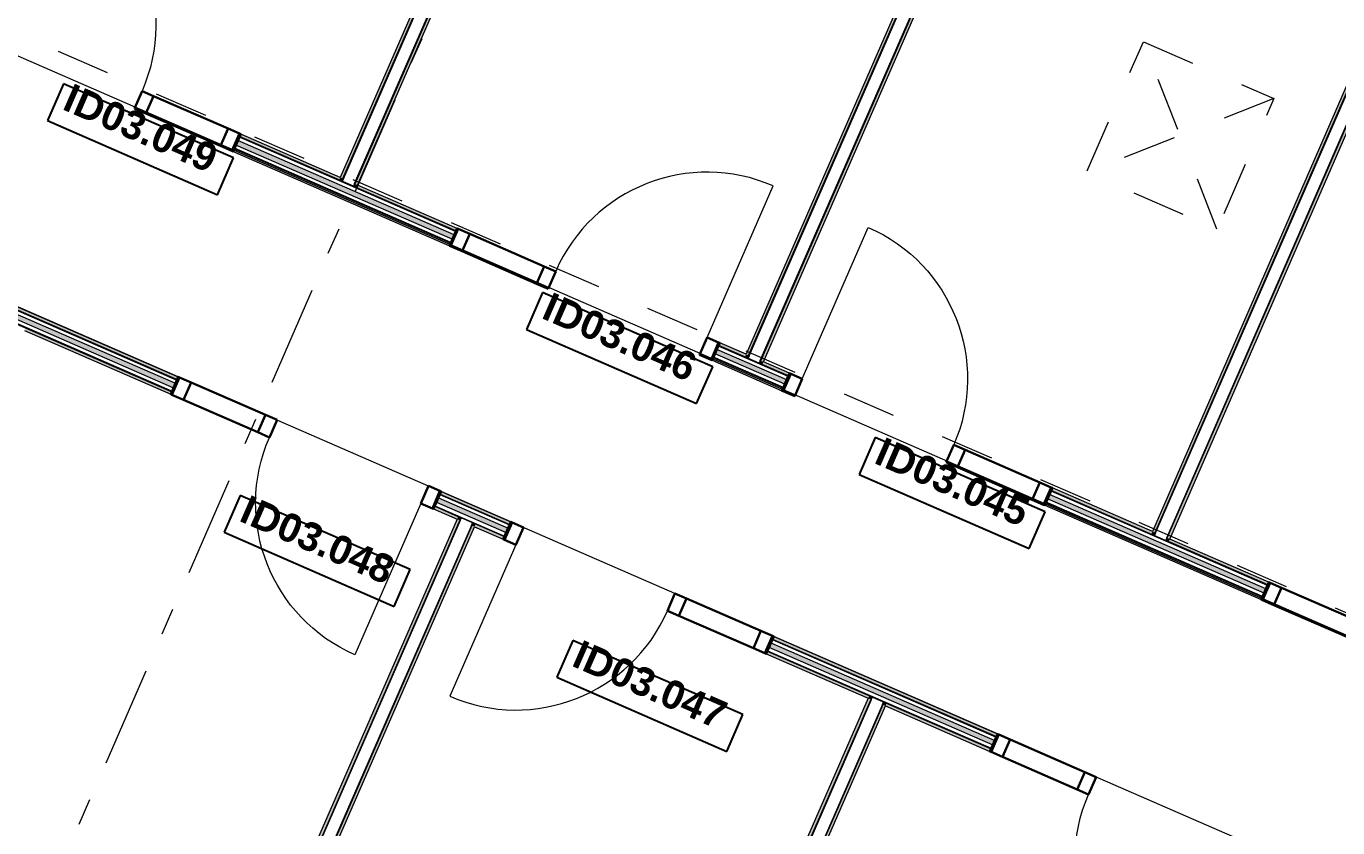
# Model space of a CAD drawing. Header units: millimetres. Extents: x -50172 to 90294, y -80883 to 25069.
# Drawn here: x 1637 to 8543, y -47203 to -42981 of the extents above; entities that cross this region are included whole.
import ezdxf
from ezdxf.enums import TextEntityAlignment as Align

# ---------------------------------------------------------------- set-up
doc = ezdxf.new("R2010")
doc.units = ezdxf.units.MM
doc.header["$MEASUREMENT"] = 0
doc.linetypes.add('Dashed', pattern=[564.444447, 282.222223, -282.222223])
doc.linetypes.add('Double Dashed', pattern=[1093.611073, 529.166651, -211.666656, 141.111112, -211.666656])
for name, color, linetype, lineweight in [('0_Pen_No__1', 7, 'Continuous', 13), ('A-95-MC_Marker_Section_P2.Marker_Pen_No__1', 7, 'Continuous', 13), ('New_A-25-M_Wall_Int_Pen_No__1', 7, 'Continuous', 13), ('New_A-95-P_Drawing_Pen_No__1', 7, 'Continuous', 13), ('New_ArchiCAD Door Markers_Pen_No__1', 7, 'Continuous', 13), ('New_ArchiCAD Door Markers_Pen_No__5', 7, 'Continuous', 25), ('New_ArchiCAD Doors_Pen_No__1', 7, 'Continuous', 13), ('New_ArchiCAD Zone Stamps_Pen_No__6', 7, 'Continuous', 35)]:
    doc.layers.add(name, color=color, linetype=linetype, lineweight=lineweight)
for name, color, linetype in [('A-95-MC_Marker_Section_P2.Marker', 7, 'Continuous'), ('New_A-05-M_Gross_Int_Circulation', 7, 'Continuous'), ('New_A-15-MG_Structural_Grid_Phase_2', 7, 'Continuous'), ('New_A-25-M_Wall_Int', 7, 'Continuous'), ('New_ArchiCAD Door Markers', 7, 'Continuous'), ('New_ArchiCAD Doors', 7, 'Continuous')]:
    doc.layers.add(name, color=color, linetype=linetype)
for name, color, linetype, lineweight, true_color in [('New_A-05-M_Gross_Int_Circulation_Pen_No__74', 7, 'Continuous', 20, 0x606060), ('New_A-15-MG_Structural_Grid_Phase_2_Pen_No__222', 7, 'Continuous', 13, 0x65af33), ('New_A-25-M_Wall_Int_Pen_No__107', 7, 'Continuous', 15, 0xa6a6a6), ('New_ArchiCAD Doors_Pen_No__43', 7, 'Continuous', 30, 0x444444), ('New_ArchiCAD Doors_Pen_No__63', 7, 'Continuous', 20, 0x606060)]:
    doc.layers.add(name, color=color, linetype=linetype, lineweight=lineweight, true_color=true_color)
doc.styles.add('GENERATED_STYLE_1', font='')
doc.styles.add('GENERATED_STYLE_2', font='')
doc.styles.add('GENERATED_STYLE_3', font='')
doc.styles.add('GENERATED_STYLE_4', font='')
doc.styles.get('GENERATED_STYLE_1').set_extended_font_data('Arial', bold=True)
doc.styles.get('GENERATED_STYLE_2').set_extended_font_data('Swis721 BT', bold=True)
doc.styles.get('GENERATED_STYLE_3').set_extended_font_data('Arial')
doc.styles.get('GENERATED_STYLE_4').set_extended_font_data('Swis721 BT')

# ---------------------------------------------------------------- blocks, each defined once
blk = doc.blocks.new('Corridor 01-Third_INB 3350_3_1', base_point=(-4895.7, -33421.2))
at = {"layer": 'New_A-05-M_Gross_Int_Circulation_Pen_No__74', "linetype": 'Continuous'}
for p, q in [((9753.7, -46696.5), (-5261.5, -40149.2)), ((-6933.8, -40741.5), (14052.5, -49892.6))]:
    blk.add_line(p, q, dxfattribs=at)
at = {"layer": 'New_ArchiCAD Zone Stamps_Pen_No__6'}
for tag, height, style, p in [('ROOM_NAME', 250, 'GENERATED_STYLE_1', (-5728.5, -31861.6)), ('zoneNameLine2', 250, 'GENERATED_STYLE_1', (-5916.9, -32293.8)), ('ROOM_NUMBER', 200, 'GENERATED_STYLE_3', (-6105.3, -32714.5)), ('measuredAreaCode', 200, 'GENERATED_STYLE_3', (-6262.4, -33074.6)), ('DUMMY_649', 200, 'GENERATED_STYLE_3', (-5955, -33208.6)), ('DUMMY_650', 200, 'GENERATED_STYLE_3', (-5465.6, -33422)), ('DUMMY_651', 133.3, 'GENERATED_STYLE_3', (-5186.3, -33528.6))]:
    blk.add_attdef(tag, text='', height=height, rotation=336.44041, dxfattribs=dict(at, style=style)).set_placement(p, align=Align.TOP_LEFT)
blk = doc.blocks.new('*X487')
at = {"layer": 'New_A-25-M_Wall_Int_Pen_No__107', "linetype": 'Continuous'}
blk.add_hatch(color=256, dxfattribs=at).paths.add_polyline_path([(1438.3, -44432.6), (1428.3, -44455.5), (2412.8, -44884.8), (2422.8, -44861.8)])
blk = doc.blocks.new('*X488')
at = {"layer": 'New_A-25-M_Wall_Int_Pen_No__107', "linetype": 'Continuous'}
blk.add_hatch(color=256, dxfattribs=at).paths.add_polyline_path([(3806.9, -45465.4), (3796.9, -45488.3), (4164, -45648.4), (4174, -45625.4)])
blk = doc.blocks.new('*X489')
at = {"layer": 'New_A-25-M_Wall_Int_Pen_No__107', "linetype": 'Continuous'}
blk.add_hatch(color=256, dxfattribs=at).paths.add_polyline_path([(5558.1, -46229), (5548.1, -46251.9), (6726.6, -46765.8), (6736.6, -46742.9)])
blk = doc.blocks.new('Door with Sidelight on Side 2 19_9')
at = {"layer": 'New_ArchiCAD Doors_Pen_No__1', "linetype": 'Continuous'}
for p, q in [((-755, 0), (-755, -15)), ((755, 0), (755, -15)), ((-755, -15), (-755, -18)), ((-755, -18), (-755, -38)), ((-755, -38), (-755, -63)), ((-755, -63), (-755, -82)), ((755, -15), (755, -18)), ((755, -18), (755, -38)), ((755, -38), (755, -63)), ((755, -63), (755, -82)), ((-755, -82), (-755, -85)), ((-755, -85), (-755, -100)), ((755, -82), (755, -85)), ((755, -85), (755, -100))]:
    blk.add_line(p, q, dxfattribs=at)
at = {"layer": 'New_ArchiCAD Doors_Pen_No__43', "linetype": 'Continuous'}
for p, q in [((-748, 0), (-755, 0)), ((-755, 0), (-755, -100)), ((-682, 0), (-748, 0)), ((-748, 0), (-748, -100)), ((-254, 0), (-682, 0)), ((-682, 0), (-682, -100)), ((-682, -100), (-682, 0)), ((-254, -100), (-254, 0)), ((-188, 0), (-254, 0)), ((-254, 0), (-254, -100)), ((-188, -100), (-188, 0)), ((748, 0), (682, 0)), ((682, 0), (682, -100)), ((748, 0), (755, 0)), ((748, -100), (748, 0)), ((755, 0), (755, -100)), ((-748, -100), (-755, -100)), ((-748, -100), (-682, -100)), ((-682, -100), (-254, -100)), ((-254, -100), (-188, -100)), ((682, -100), (748, -100)), ((748, -100), (755, -100))]:
    blk.add_line(p, q, dxfattribs=at)
at = {"layer": 'New_ArchiCAD Doors_Pen_No__63', "linetype": 'Continuous'}
blk.add_line((682, 0), (682, 870), dxfattribs=at)
blk.add_arc((682, 0), 870, 90, 180, dxfattribs=at)
blk = doc.blocks.new('Door Stamp 17_19')
at = {"layer": 'New_ArchiCAD Door Markers_Pen_No__5', "linetype": 'Continuous'}
for p, q in [((770.5, -441.9), (-206.6, -441.9)), ((-206.6, -441.9), (-206.6, -653.7)), ((770.5, -653.7), (770.5, -441.9)), ((-206.6, -653.7), (770.5, -653.7)), ((-206.6, -653.7), (770.5, -653.7))]:
    blk.add_line(p, q, dxfattribs=at)
at = {"layer": 'New_ArchiCAD Door Markers_Pen_No__1', "style": 'GENERATED_STYLE_2'}
blk.add_attdef('AC_WIDO_ID', text='', height=150, dxfattribs=at).set_placement((-147.8, -609.1), align=Align.BOTTOM_LEFT)
blk = doc.blocks.new('Wall_106_1', base_point=(-6918.8, -40857.2))
at = {"layer": 'New_A-25-M_Wall_Int_Pen_No__107', "linetype": 'Continuous'}
for points in [[(1447.1, -44412.4), (2431.6, -44841.7), (2437.6, -44827.9), (1453.1, -44398.6)], [(1634.5, -44570.5), (1628.5, -44584.2), (2397.6, -44919.6), (2403.6, -44905.8)], [(3815.7, -45445.2), (4182.7, -45605.3), (4188.7, -45591.5), (3821.7, -45431.5)], [(3781.8, -45523.1), (3905.9, -45577.3), (3911.9, -45563.5), (3787.8, -45509.4)], [(3925.6, -45569.5), (3911.9, -45563.5), (3905.9, -45577.3), (3919.6, -45583.3)], [(4003.5, -45603.5), (3989.8, -45597.5), (3983.8, -45611.2), (3997.5, -45617.2)], [(4003.5, -45603.5), (3997.5, -45617.2), (4148.8, -45683.2), (4154.8, -45669.4)], [(5572.9, -46195.1), (5566.9, -46208.8), (6745.4, -46722.7), (6751.4, -46708.9)], [(5532.9, -46286.7), (6070.1, -46521), (6076.1, -46507.2), (5538.9, -46273)], [(6089.8, -46513.2), (6076.1, -46507.2), (6070.1, -46521), (6083.8, -46527)], [(6167.7, -46547.2), (6154, -46541.2), (6148, -46554.9), (6161.7, -46560.9)], [(6167.7, -46547.2), (6161.7, -46560.9), (6711.4, -46800.6), (6717.4, -46786.9)]]:
    blk.add_hatch(color=256, dxfattribs=at).paths.add_polyline_path(points)
at = {"layer": 'New_A-25-M_Wall_Int_Pen_No__107', "linetype": 'Continuous', "lineweight": 0, "true_color": 0x535353}
for points in [[(1447.1, -44412.4), (1445.9, -44415.1), (2430.4, -44844.4), (2431.6, -44841.7)], [(1560.6, -44535), (1559.4, -44537.7), (2403.6, -44905.8), (2404.8, -44903.1)], [(3787.8, -45509.4), (3925.6, -45569.5), (3926.8, -45566.8), (3789, -45506.6)], [(3815.7, -45445.2), (3814.5, -45448), (4181.5, -45608), (4182.7, -45605.3)], [(3928.4, -45570.7), (3925.6, -45569.5), (3919.6, -45583.3), (3922.4, -45584.5)], [(3929.6, -45568), (3926.8, -45566.8), (3925.6, -45569.5), (3928.4, -45570.7)], [(3928.4, -45570.7), (4154.8, -45669.4), (4156, -45666.7), (3929.6, -45568)], [(3989.8, -45597.5), (3987, -45596.3), (3981, -45610), (3983.8, -45611.2)], [(5538.9, -46273), (6089.8, -46513.2), (6091, -46510.5), (5540.1, -46270.2)], [(5566.9, -46208.8), (5565.7, -46211.6), (6744.2, -46725.4), (6745.4, -46722.7)], [(6092.6, -46514.4), (6089.8, -46513.2), (6083.8, -46527), (6086.6, -46528.2)], [(6093.8, -46511.7), (6091, -46510.5), (6089.8, -46513.2), (6092.6, -46514.4)], [(6093.8, -46511.7), (6092.6, -46514.4), (6717.4, -46786.9), (6718.6, -46784.1)], [(6154, -46541.2), (6151.2, -46540), (6145.2, -46553.7), (6148, -46554.9)]]:
    blk.add_hatch(color=251, dxfattribs=at).paths.add_polyline_path(points)
at = {"layer": 'New_A-25-M_Wall_Int_Pen_No__1', "linetype": 'Continuous'}
for p, q in [((1420.3, -44473.8), (2404.8, -44903.1)), ((1428.3, -44455.5), (2412.8, -44884.8)), ((1438.3, -44432.6), (2422.8, -44861.8)), ((1445.9, -44415.1), (2430.4, -44844.4)), ((1447.1, -44412.4), (2431.6, -44841.7)), ((1559.4, -44537.7), (2403.6, -44905.8)), ((2404.8, -44903.1), (2412.8, -44884.8)), ((2412.8, -44884.8), (2422.8, -44861.8)), ((2422.8, -44861.8), (2430.4, -44844.4)), ((2430.4, -44844.4), (2431.6, -44841.7)), ((2431.6, -44841.7), (2437.6, -44827.9)), ((2397.6, -44919.6), (2403.6, -44905.8)), ((2403.6, -44905.8), (2404.8, -44903.1)), ((3815.7, -45445.2), (3821.7, -45431.5)), ((3781.8, -45523.1), (3787.8, -45509.4)), ((3787.8, -45509.4), (3789, -45506.6)), ((3787.8, -45509.4), (3925.6, -45569.5)), ((3789, -45506.6), (3796.9, -45488.3)), ((3789, -45506.6), (4156, -45666.7)), ((3796.9, -45488.3), (3806.9, -45465.4)), ((3796.9, -45488.3), (4164, -45648.4)), ((3806.9, -45465.4), (3814.5, -45448)), ((3806.9, -45465.4), (4174, -45625.4)), ((3814.5, -45448), (3815.7, -45445.2)), ((3814.5, -45448), (4181.5, -45608)), ((3815.7, -45445.2), (4182.7, -45605.3)), ((3925.6, -45569.5), (3919.6, -45583.3)), ((3922.4, -45584.5), (3928.4, -45570.7)), ((3928.4, -45570.7), (4154.8, -45669.4)), ((3981, -45610), (3987, -45596.3)), ((3983.8, -45611.2), (3989.8, -45597.5)), ((4156, -45666.7), (4164, -45648.4)), ((4164, -45648.4), (4174, -45625.4)), ((4174, -45625.4), (4181.5, -45608)), ((4181.5, -45608), (4182.7, -45605.3)), ((4182.7, -45605.3), (4188.7, -45591.5)), ((4148.8, -45683.2), (4154.8, -45669.4)), ((4154.8, -45669.4), (4156, -45666.7)), ((5566.9, -46208.8), (5572.9, -46195.1)), ((5532.9, -46286.7), (5538.9, -46273)), ((5538.9, -46273), (5540.1, -46270.2)), ((5538.9, -46273), (6089.8, -46513.2)), ((5540.1, -46270.2), (5548.1, -46251.9)), ((5540.1, -46270.2), (6718.6, -46784.1)), ((5548.1, -46251.9), (5558.1, -46229)), ((5548.1, -46251.9), (6726.6, -46765.8)), ((5558.1, -46229), (5565.7, -46211.6)), ((5558.1, -46229), (6736.6, -46742.9)), ((5565.7, -46211.6), (5566.9, -46208.8)), ((5565.7, -46211.6), (6744.2, -46725.4)), ((5566.9, -46208.8), (6745.4, -46722.7)), ((6089.8, -46513.2), (6083.8, -46527)), ((6086.6, -46528.2), (6092.6, -46514.4)), ((6092.6, -46514.4), (6717.4, -46786.9)), ((6145.2, -46553.7), (6151.2, -46540)), ((6148, -46554.9), (6154, -46541.2)), ((6726.6, -46765.8), (6736.6, -46742.9)), ((6736.6, -46742.9), (6744.2, -46725.4)), ((6744.2, -46725.4), (6745.4, -46722.7)), ((6745.4, -46722.7), (6751.4, -46708.9)), ((6711.4, -46800.6), (6717.4, -46786.9)), ((6717.4, -46786.9), (6718.6, -46784.1)), ((6718.6, -46784.1), (6726.6, -46765.8))]:
    blk.add_line(p, q, dxfattribs=at)
at = {"layer": 'New_A-25-M_Wall_Int_Pen_No__1', "linetype": 'Continuous', "flags": 128}
for points in [[(2437.6, -44827.9), (1453.1, -44398.6)], [(1628.5, -44584.2), (2397.6, -44919.6)], [(4188.7, -45591.5), (3821.7, -45431.5)], [(3781.8, -45523.1), (3905.9, -45577.3)], [(3997.5, -45617.2), (4148.8, -45683.2)], [(6751.4, -46708.9), (5572.9, -46195.1)], [(5532.9, -46286.7), (6070.1, -46521)], [(6161.7, -46560.9), (6711.4, -46800.6)]]:
    blk.add_lwpolyline(points, dxfattribs=at)
at = {"layer": 'New_A-25-M_Wall_Int', "color": 250, "lineweight": 50, "true_color": 0x2a2a2a}
for name in ['*X487', '*X488', '*X489']:
    blk.add_blockref(name, (0, 0), dxfattribs=at)
at = {"layer": 'New_ArchiCAD Door Markers'}
ref = blk.add_blockref('Door Stamp 17_19', (3129.7, -45129.7), dxfattribs=dict(at, rotation=336.4404114427167))
ref.add_attrib('AC_WIDO_ID', 'ID03.048', dxfattribs={"layer": 'New_ArchiCAD Door Markers_Pen_No__1', "color": 7, "height": 150, "rotation": 336.44041, "style": 'GENERATED_STYLE_2'}).set_placement((2732.9, -45625.3), align=Align.BOTTOM_LEFT)
ref = blk.add_blockref('Door Stamp 17_19', (4880.8, -45893.3), dxfattribs=dict(at, rotation=336.4404114427167))
ref.add_attrib('AC_WIDO_ID', 'ID03.047', dxfattribs={"layer": 'New_ArchiCAD Door Markers_Pen_No__1', "color": 7, "height": 150, "rotation": 336.44041, "style": 'GENERATED_STYLE_2'}).set_placement((4484, -46388.6), align=Align.BOTTOM_LEFT)
at = {"layer": 'New_ArchiCAD Doors', "color": 251, "linetype": 'Continuous', "lineweight": 20, "true_color": 0x606060, "xscale": -1, "zscale": 1000, "rotation": 156.4404114427167}
for p in [(3089.7, -45221.4), (7403.4, -47102.4)]:
    blk.add_blockref('Door with Sidelight on Side 2 19_9', p, dxfattribs=at)
at = {"layer": 'New_ArchiCAD Doors', "color": 251, "linetype": 'Continuous', "lineweight": 20, "true_color": 0x606060, "zscale": 1000, "rotation": 156.4404114427167}
blk.add_blockref('Door with Sidelight on Side 2 19_9', (4840.8, -45985), dxfattribs=at)
blk = doc.blocks.new('Wall_110_1', base_point=(3905.9, -45577.3))
at = {"layer": 'New_A-25-M_Wall_Int_Pen_No__107', "linetype": 'Continuous'}
for points in [[(3905.9, -45577.3), (2586.8, -48602.2), (2600.6, -48608.2), (3919.6, -45583.3)], [(3983.8, -45611.2), (2664.8, -48636.2), (2678.5, -48642.2), (3997.5, -45617.2)], [(2546.9, -48693.9), (2307.1, -49243.8), (2320.8, -49249.8), (2560.6, -48699.9)], [(2624.8, -48727.8), (2385, -49277.8), (2398.7, -49283.8), (2638.5, -48733.8)]]:
    blk.add_hatch(color=256, dxfattribs=at).paths.add_polyline_path(points)
at = {"layer": 'New_A-25-M_Wall_Int_Pen_No__107', "linetype": 'Continuous', "lineweight": 0, "true_color": 0x535353}
for points in [[(3919.6, -45583.3), (2600.6, -48608.2), (2603.3, -48609.4), (3922.4, -45584.5)], [(3981, -45610), (2662, -48635), (2664.8, -48636.2), (3983.8, -45611.2)], [(2560.6, -48699.9), (2320.8, -49249.8), (2323.6, -49251), (2563.4, -48701.1)], [(2622, -48726.6), (2382.2, -49276.6), (2385, -49277.8), (2624.8, -48727.8)]]:
    blk.add_hatch(color=251, dxfattribs=at).paths.add_polyline_path(points)
at = {"layer": 'New_A-25-M_Wall_Int_Pen_No__1', "linetype": 'Continuous'}
for p, q in [((3919.6, -45583.3), (2600.6, -48608.2)), ((3922.4, -45584.5), (2603.3, -48609.4)), ((3981, -45610), (2662, -48635)), ((3983.8, -45611.2), (2664.8, -48636.2)), ((2560.6, -48699.9), (2320.8, -49249.8)), ((2563.4, -48701.1), (2323.6, -49251)), ((2622, -48726.6), (2382.2, -49276.6)), ((2624.8, -48727.8), (2385, -49277.8))]:
    blk.add_line(p, q, dxfattribs=at)
at = {"layer": 'New_A-25-M_Wall_Int_Pen_No__1', "linetype": 'Continuous', "flags": 128}
for points in [[(3905.9, -45577.3), (2586.8, -48602.2)], [(2678.5, -48642.2), (3997.5, -45617.2)], [(2546.9, -48693.9), (2307.1, -49243.8)], [(2398.7, -49283.8), (2638.5, -48733.8)]]:
    blk.add_lwpolyline(points, dxfattribs=at)
blk = doc.blocks.new('Wall_111_1', base_point=(6070.1, -46521))
at = {"layer": 'New_A-25-M_Wall_Int_Pen_No__107', "linetype": 'Continuous'}
for points in [[(6070.1, -46521), (4751.1, -49545.9), (4764.8, -49551.9), (6083.8, -46527)], [(6148, -46554.9), (4829, -49579.9), (4842.7, -49585.9), (6161.7, -46560.9)], [(4711.1, -49637.6), (4471.3, -50187.5), (4485, -50193.5), (4724.8, -49643.6)], [(4789, -49671.5), (4549.2, -50221.5), (4562.9, -50227.5), (4802.7, -49677.5)]]:
    blk.add_hatch(color=256, dxfattribs=at).paths.add_polyline_path(points)
at = {"layer": 'New_A-25-M_Wall_Int_Pen_No__107', "linetype": 'Continuous', "lineweight": 0, "true_color": 0x535353}
for points in [[(6083.8, -46527), (4764.8, -49551.9), (4767.6, -49553.1), (6086.6, -46528.2)], [(6145.2, -46553.7), (4826.2, -49578.7), (4829, -49579.9), (6148, -46554.9)], [(4724.8, -49643.6), (4485, -50193.5), (4487.8, -50194.7), (4727.6, -49644.8)], [(4786.2, -49670.3), (4546.4, -50220.3), (4549.2, -50221.5), (4789, -49671.5)]]:
    blk.add_hatch(color=251, dxfattribs=at).paths.add_polyline_path(points)
at = {"layer": 'New_A-25-M_Wall_Int_Pen_No__1', "linetype": 'Continuous'}
for p, q in [((6083.8, -46527), (4764.8, -49551.9)), ((6086.6, -46528.2), (4767.6, -49553.1)), ((6145.2, -46553.7), (4826.2, -49578.7)), ((6148, -46554.9), (4829, -49579.9)), ((4724.8, -49643.6), (4485, -50193.5)), ((4727.6, -49644.8), (4487.8, -50194.7)), ((4786.2, -49670.3), (4546.4, -50220.3)), ((4789, -49671.5), (4549.2, -50221.5))]:
    blk.add_line(p, q, dxfattribs=at)
at = {"layer": 'New_A-25-M_Wall_Int_Pen_No__1', "linetype": 'Continuous', "flags": 128}
for points in [[(6070.1, -46521), (4751.1, -49545.9)], [(4842.7, -49585.9), (6161.7, -46560.9)], [(4711.1, -49637.6), (4471.3, -50187.5)], [(4562.9, -50227.5), (4802.7, -49677.5)]]:
    blk.add_lwpolyline(points, dxfattribs=at)
blk = doc.blocks.new('*X610')
at = {"layer": 'New_A-25-M_Wall_Int_Pen_No__107', "linetype": 'Continuous'}
blk.add_hatch(color=256, dxfattribs=at).paths.add_polyline_path([(2741.1, -43606.4), (3880.1, -44103.1), (3890.1, -44080.2), (2751.1, -43583.5)])
blk = doc.blocks.new('*X611')
at = {"layer": 'New_A-25-M_Wall_Int_Pen_No__107', "linetype": 'Continuous'}
blk.add_hatch(color=256, dxfattribs=at).paths.add_polyline_path([(5264.3, -44706.7), (5631.3, -44866.7), (5641.3, -44843.8), (5274.3, -44683.7)])
blk = doc.blocks.new('*X612')
at = {"layer": 'New_A-25-M_Wall_Int_Pen_No__107', "linetype": 'Continuous'}
blk.add_hatch(color=256, dxfattribs=at).paths.add_polyline_path([(7015.5, -45470.3), (8155.2, -45967.3), (8165.2, -45944.3), (7025.5, -45447.3)])
blk = doc.blocks.new('Door Stamp 17_16')
at = {"layer": 'New_ArchiCAD Door Markers_Pen_No__5', "linetype": 'Continuous'}
for p, q in [((206.6, 241.9), (-770.5, 241.9)), ((-770.5, 241.9), (-770.5, 30.2)), ((206.6, 241.9), (-770.5, 241.9)), ((206.6, 30.2), (206.6, 241.9)), ((-770.5, 30.2), (206.6, 30.2))]:
    blk.add_line(p, q, dxfattribs=at)
at = {"layer": 'New_ArchiCAD Door Markers_Pen_No__1', "style": 'GENERATED_STYLE_2'}
blk.add_attdef('AC_WIDO_ID', text='', height=150, rotation=180, dxfattribs=at).set_placement((147.8, 286.5), align=Align.BOTTOM_LEFT)
blk = doc.blocks.new('Wall_131_1', base_point=(9699.1, -46571.7))
at = {"layer": 'New_A-25-M_Wall_Int_Pen_No__107', "linetype": 'Continuous', "lineweight": 0, "true_color": 0x535353}
for points in [[(2759.1, -43565.2), (3358.2, -43826.4), (3359.4, -43823.7), (2760.3, -43562.4)], [(2732.3, -43626.6), (3871.3, -44123.3), (3872.5, -44120.5), (2733.5, -43623.8)], [(3298, -43796.9), (3300.7, -43798.1), (3306.7, -43784.3), (3304, -43783.1)], [(3358.2, -43826.4), (3360.9, -43827.6), (3362.1, -43824.9), (3359.4, -43823.7)], [(3359.4, -43823.7), (3362.1, -43824.9), (3368.1, -43811.1), (3365.4, -43809.9)], [(3362.1, -43824.9), (3360.9, -43827.6), (3898.1, -44061.9), (3899.3, -44059.1)], [(5282.3, -44665.4), (5495.1, -44758.2), (5496.3, -44755.5), (5283.5, -44662.7)], [(5255.5, -44726.8), (5622.5, -44886.9), (5623.7, -44884.1), (5256.7, -44724.1)], [(5434.9, -44728.7), (5437.7, -44729.9), (5443.7, -44716.2), (5440.9, -44715)], [(5496.3, -44755.5), (5499.1, -44756.7), (5505.1, -44742.9), (5502.3, -44741.7)], [(5495.1, -44758.2), (5497.9, -44759.4), (5499.1, -44756.7), (5496.3, -44755.5)], [(5499.1, -44756.7), (5497.9, -44759.4), (5649.3, -44825.5), (5650.5, -44822.7)], [(7033.4, -45429), (7635.6, -45691.6), (7636.8, -45688.8), (7034.6, -45426.3)], [(7006.7, -45490.4), (8146.4, -45987.4), (8147.6, -45984.7), (7007.9, -45487.7)], [(7575.4, -45662), (7578.1, -45663.2), (7584.1, -45649.5), (7581.3, -45648.3)], [(7635.6, -45691.6), (7638.3, -45692.8), (7639.5, -45690), (7636.8, -45688.8)], [(7636.8, -45688.8), (7639.5, -45690), (7645.5, -45676.3), (7642.8, -45675.1)], [(7639.5, -45690), (7638.3, -45692.8), (8173.2, -45926), (8174.4, -45923.3)]]:
    blk.add_hatch(color=251, dxfattribs=at).paths.add_polyline_path(points)
at = {"layer": 'New_A-25-M_Wall_Int_Pen_No__107', "linetype": 'Continuous'}
for points in [[(2760.3, -43562.4), (3284.2, -43790.9), (3290.2, -43777.1), (2766.3, -43548.7)], [(2726.3, -43640.3), (3865.3, -44137), (3871.3, -44123.3), (2732.3, -43626.6)], [(3284.2, -43790.9), (3298, -43796.9), (3304, -43783.1), (3290.2, -43777.1)], [(3362.1, -43824.9), (3375.9, -43830.9), (3381.9, -43817.1), (3368.1, -43811.1)], [(3381.9, -43817.1), (3375.9, -43830.9), (3899.3, -44059.1), (3905.3, -44045.4)], [(5283.5, -44662.7), (5421.2, -44722.7), (5427.2, -44709), (5289.4, -44648.9)], [(5255.5, -44726.8), (5249.5, -44740.6), (5616.5, -44900.6), (5622.5, -44886.9)], [(5421.2, -44722.7), (5434.9, -44728.7), (5440.9, -44715), (5427.2, -44709)], [(5499.1, -44756.7), (5512.8, -44762.7), (5518.8, -44748.9), (5505.1, -44742.9)], [(5518.8, -44748.9), (5512.8, -44762.7), (5650.5, -44822.7), (5656.5, -44809)], [(7034.6, -45426.3), (7561.6, -45656), (7567.6, -45642.3), (7040.6, -45412.5)], [(7000.7, -45504.2), (8140.4, -46001.2), (8146.4, -45987.4), (7006.7, -45490.4)], [(7561.6, -45656), (7575.4, -45662), (7581.3, -45648.3), (7567.6, -45642.3)], [(7639.5, -45690), (7653.3, -45696), (7659.3, -45682.3), (7645.5, -45676.3)], [(7659.3, -45682.3), (7653.3, -45696), (8174.4, -45923.3), (8180.4, -45909.5)]]:
    blk.add_hatch(color=256, dxfattribs=at).paths.add_polyline_path(points)
at = {"layer": 'New_A-25-M_Wall_Int_Pen_No__1', "linetype": 'Continuous'}
for p, q in [((2759.1, -43565.2), (2751.1, -43583.5)), ((2760.3, -43562.4), (2759.1, -43565.2)), ((3898.1, -44061.9), (2759.1, -43565.2)), ((2766.3, -43548.7), (2760.3, -43562.4)), ((3359.4, -43823.7), (2760.3, -43562.4)), ((2732.3, -43626.6), (2726.3, -43640.3)), ((2733.5, -43623.8), (2732.3, -43626.6)), ((3871.3, -44123.3), (2732.3, -43626.6)), ((2741.1, -43606.4), (2733.5, -43623.8)), ((3872.5, -44120.5), (2733.5, -43623.8)), ((2751.1, -43583.5), (2741.1, -43606.4)), ((3880.1, -44103.1), (2741.1, -43606.4)), ((3890.1, -44080.2), (2751.1, -43583.5)), ((3304, -43783.1), (3298, -43796.9)), ((3306.7, -43784.3), (3300.7, -43798.1)), ((3365.4, -43809.9), (3359.4, -43823.7)), ((3362.1, -43824.9), (3368.1, -43811.1)), ((3899.3, -44059.1), (3362.1, -43824.9)), ((3898.1, -44061.9), (3890.1, -44080.2)), ((3899.3, -44059.1), (3898.1, -44061.9)), ((3905.3, -44045.4), (3899.3, -44059.1)), ((3871.3, -44123.3), (3865.3, -44137)), ((3872.5, -44120.5), (3871.3, -44123.3)), ((3880.1, -44103.1), (3872.5, -44120.5)), ((3890.1, -44080.2), (3880.1, -44103.1)), ((5274.3, -44683.7), (5264.3, -44706.7)), ((5282.3, -44665.4), (5274.3, -44683.7)), ((5641.3, -44843.8), (5274.3, -44683.7)), ((5283.5, -44662.7), (5282.3, -44665.4)), ((5649.3, -44825.5), (5282.3, -44665.4)), ((5289.4, -44648.9), (5283.5, -44662.7)), ((5496.3, -44755.5), (5283.5, -44662.7)), ((5255.5, -44726.8), (5249.5, -44740.6)), ((5256.7, -44724.1), (5255.5, -44726.8)), ((5622.5, -44886.9), (5255.5, -44726.8)), ((5264.3, -44706.7), (5256.7, -44724.1)), ((5623.7, -44884.1), (5256.7, -44724.1)), ((5631.3, -44866.7), (5264.3, -44706.7)), ((5440.9, -44715), (5434.9, -44728.7)), ((5443.7, -44716.2), (5437.7, -44729.9)), ((5502.3, -44741.7), (5496.3, -44755.5)), ((5499.1, -44756.7), (5505.1, -44742.9)), ((5650.5, -44822.7), (5499.1, -44756.7)), ((5650.5, -44822.7), (5649.3, -44825.5)), ((5656.5, -44809), (5650.5, -44822.7)), ((5622.5, -44886.9), (5616.5, -44900.6)), ((5623.7, -44884.1), (5622.5, -44886.9)), ((5631.3, -44866.7), (5623.7, -44884.1)), ((5641.3, -44843.8), (5631.3, -44866.7)), ((5649.3, -44825.5), (5641.3, -44843.8)), ((7033.4, -45429), (7025.5, -45447.3)), ((7034.6, -45426.3), (7033.4, -45429)), ((8173.2, -45926), (7033.4, -45429)), ((7040.6, -45412.5), (7034.6, -45426.3)), ((7636.8, -45688.8), (7034.6, -45426.3)), ((7006.7, -45490.4), (7000.7, -45504.2)), ((7007.9, -45487.7), (7006.7, -45490.4)), ((8146.4, -45987.4), (7006.7, -45490.4)), ((7015.5, -45470.3), (7007.9, -45487.7)), ((8147.6, -45984.7), (7007.9, -45487.7)), ((7025.5, -45447.3), (7015.5, -45470.3)), ((8155.2, -45967.3), (7015.5, -45470.3)), ((8165.2, -45944.3), (7025.5, -45447.3)), ((7581.3, -45648.3), (7575.4, -45662)), ((7584.1, -45649.5), (7578.1, -45663.2)), ((7642.8, -45675.1), (7636.8, -45688.8)), ((7639.5, -45690), (7645.5, -45676.3)), ((8174.4, -45923.3), (7639.5, -45690)), ((8173.2, -45926), (8165.2, -45944.3)), ((8174.4, -45923.3), (8173.2, -45926)), ((8180.4, -45909.5), (8174.4, -45923.3)), ((8146.4, -45987.4), (8140.4, -46001.2)), ((8147.6, -45984.7), (8146.4, -45987.4)), ((8155.2, -45967.3), (8147.6, -45984.7)), ((8165.2, -45944.3), (8155.2, -45967.3))]:
    blk.add_line(p, q, dxfattribs=at)
at = {"layer": 'New_A-25-M_Wall_Int_Pen_No__1', "linetype": 'Continuous', "flags": 128}
for points in [[(3290.2, -43777.1), (2766.3, -43548.7)], [(2726.3, -43640.3), (3865.3, -44137)], [(3905.3, -44045.4), (3381.9, -43817.1)], [(5427.2, -44709), (5289.4, -44648.9)], [(5249.5, -44740.6), (5616.5, -44900.6)], [(5656.5, -44809), (5518.8, -44748.9)], [(7567.6, -45642.3), (7040.6, -45412.5)], [(7000.7, -45504.2), (8140.4, -46001.2)], [(8180.4, -45909.5), (7659.3, -45682.3)]]:
    blk.add_lwpolyline(points, dxfattribs=at)
at = {"layer": 'New_A-25-M_Wall_Int', "color": 250, "lineweight": 50, "true_color": 0x2a2a2a}
for name in ['*X610', '*X611', '*X612']:
    blk.add_blockref(name, (0, 0), dxfattribs=at)
at = {"layer": 'New_ArchiCAD Door Markers'}
ref = blk.add_blockref('Door Stamp 17_16', (2034.2, -43338.6), dxfattribs=dict(at, rotation=156.4404115839982))
ref.add_attrib('AC_WIDO_ID', 'ID03.049', dxfattribs={"layer": 'New_ArchiCAD Door Markers_Pen_No__1', "color": 7, "height": 150, "rotation": 336.44041, "style": 'GENERATED_STYLE_2'}).set_placement((1802.1, -43457.1), align=Align.BOTTOM_LEFT)
ref = blk.add_blockref('Door Stamp 17_16', (4557.4, -44438.8), dxfattribs=dict(at, rotation=156.4404115839982))
ref.add_attrib('AC_WIDO_ID', 'ID03.046', dxfattribs={"layer": 'New_ArchiCAD Door Markers_Pen_No__1', "color": 7, "height": 150, "rotation": 336.44041, "style": 'GENERATED_STYLE_2'}).set_placement((4325.2, -44556.9), align=Align.BOTTOM_LEFT)
ref = blk.add_blockref('Door Stamp 17_16', (6308.6, -45202.4), dxfattribs=dict(at, rotation=156.4404115839982))
ref.add_attrib('AC_WIDO_ID', 'ID03.045', dxfattribs={"layer": 'New_ArchiCAD Door Markers_Pen_No__1', "color": 7, "height": 150, "rotation": 336.44041, "style": 'GENERATED_STYLE_2'}).set_placement((6076.4, -45320.5), align=Align.BOTTOM_LEFT)
at = {"layer": 'New_ArchiCAD Doors', "color": 251, "linetype": 'Continuous', "lineweight": 20, "true_color": 0x606060, "xscale": -1, "zscale": 1000, "rotation": 336.4404115839982}
for p in [(2074.2, -43246.9), (6348.6, -45110.7)]:
    blk.add_blockref('Door with Sidelight on Side 2 19_9', p, dxfattribs=at)
at = {"layer": 'New_ArchiCAD Doors', "color": 251, "linetype": 'Continuous', "lineweight": 20, "true_color": 0x606060, "zscale": 1000, "rotation": 336.4404115839982}
for p in [(4597.4, -44347.1), (8872.5, -46211.3)]:
    blk.add_blockref('Door with Sidelight on Side 2 19_9', p, dxfattribs=at)
blk = doc.blocks.new('Wall_133_1', base_point=(7613.4, -45662.3))
at = {"layer": 'New_A-25-M_Wall_Int_Pen_No__107', "linetype": 'Continuous'}
for points in [[(7581.3, -45648.3), (9180.6, -41971.2), (9166.9, -41965.2), (7567.6, -45642.3)], [(7659.3, -45682.3), (9258.6, -42005.1), (9244.8, -41999.1), (7645.5, -45676.3)]]:
    blk.add_hatch(color=256, dxfattribs=at).paths.add_polyline_path(points)
at = {"layer": 'New_A-25-M_Wall_Int_Pen_No__107', "linetype": 'Continuous', "lineweight": 0, "true_color": 0x535353}
for points in [[(7584.1, -45649.5), (9183.4, -41972.4), (9180.6, -41971.2), (7581.3, -45648.3)], [(7645.5, -45676.3), (9244.8, -41999.1), (9242.1, -41997.9), (7642.8, -45675.1)]]:
    blk.add_hatch(color=251, dxfattribs=at).paths.add_polyline_path(points)
at = {"layer": 'New_A-25-M_Wall_Int_Pen_No__1', "linetype": 'Continuous'}
for p, q in [((7581.3, -45648.3), (9180.6, -41971.2)), ((7584.1, -45649.5), (9183.4, -41972.4)), ((7642.8, -45675.1), (9242.1, -41997.9)), ((7645.5, -45676.3), (9244.8, -41999.1))]:
    blk.add_line(p, q, dxfattribs=at)
at = {"layer": 'New_A-25-M_Wall_Int_Pen_No__1', "linetype": 'Continuous', "flags": 128}
for points in [[(9166.9, -41965.2), (7567.6, -45642.3)], [(9180.6, -41971.2), (9166.9, -41965.2)], [(9183.4, -41972.4), (9180.6, -41971.2)], [(9242.1, -41997.9), (9183.4, -41972.4)], [(7659.3, -45682.3), (9258.6, -42005.1)], [(9244.8, -41999.1), (9242.1, -41997.9)], [(9258.6, -42005.1), (9244.8, -41999.1)]]:
    blk.add_lwpolyline(points, dxfattribs=at)
blk = doc.blocks.new('Wall_134_1', base_point=(3336, -43797.1))
at = {"layer": 'New_A-25-M_Wall_Int_Pen_No__107', "linetype": 'Continuous'}
for points in [[(3304, -43783.1), (4905, -40111.6), (4891.3, -40105.6), (3290.2, -43777.1)], [(3381.9, -43817.1), (4982.9, -40145.6), (4969.2, -40139.6), (3368.1, -43811.1)]]:
    blk.add_hatch(color=256, dxfattribs=at).paths.add_polyline_path(points)
at = {"layer": 'New_A-25-M_Wall_Int_Pen_No__107', "linetype": 'Continuous', "lineweight": 0, "true_color": 0x535353}
for points in [[(3306.7, -43784.3), (4907.8, -40112.8), (4905, -40111.6), (3304, -43783.1)], [(3368.1, -43811.1), (4969.2, -40139.6), (4966.4, -40138.4), (3365.4, -43809.9)]]:
    blk.add_hatch(color=251, dxfattribs=at).paths.add_polyline_path(points)
at = {"layer": 'New_A-25-M_Wall_Int_Pen_No__1', "linetype": 'Continuous'}
for p, q in [((3304, -43783.1), (4905, -40111.6)), ((3306.7, -43784.3), (4907.8, -40112.8)), ((3365.4, -43809.9), (4966.4, -40138.4)), ((3368.1, -43811.1), (4969.2, -40139.6))]:
    blk.add_line(p, q, dxfattribs=at)
at = {"layer": 'New_A-25-M_Wall_Int_Pen_No__1', "linetype": 'Continuous', "flags": 128}
for points in [[(4891.3, -40105.6), (3290.2, -43777.1)], [(4905, -40111.6), (4891.3, -40105.6)], [(4907.8, -40112.8), (4905, -40111.6)], [(4966.4, -40138.4), (4907.8, -40112.8)], [(3381.9, -43817.1), (4982.9, -40145.6)], [(4969.2, -40139.6), (4966.4, -40138.4)], [(4982.9, -40145.6), (4969.2, -40139.6)]]:
    blk.add_lwpolyline(points, dxfattribs=at)
blk = doc.blocks.new('Wall_173_1', base_point=(5473, -44728.9))
at = {"layer": 'New_A-25-M_Wall_Int_Pen_No__107', "linetype": 'Continuous'}
for points in [[(5440.9, -44715), (7042.8, -41041.4), (7029, -41035.4), (5427.2, -44709)], [(5518.8, -44748.9), (7120.7, -41075.3), (7107, -41069.4), (5505.1, -44742.9)]]:
    blk.add_hatch(color=256, dxfattribs=at).paths.add_polyline_path(points)
at = {"layer": 'New_A-25-M_Wall_Int_Pen_No__107', "linetype": 'Continuous', "lineweight": 0, "true_color": 0x535353}
for points in [[(5443.7, -44716.2), (7045.5, -41042.6), (7042.8, -41041.4), (5440.9, -44715)], [(5505.1, -44742.9), (7107, -41069.4), (7104.2, -41068.2), (5502.3, -44741.7)]]:
    blk.add_hatch(color=251, dxfattribs=at).paths.add_polyline_path(points)
at = {"layer": 'New_A-25-M_Wall_Int_Pen_No__1', "linetype": 'Continuous'}
for p, q in [((5440.9, -44715), (7042.8, -41041.4)), ((5443.7, -44716.2), (7045.5, -41042.6)), ((5502.3, -44741.7), (7104.2, -41068.2)), ((5505.1, -44742.9), (7107, -41069.4))]:
    blk.add_line(p, q, dxfattribs=at)
at = {"layer": 'New_A-25-M_Wall_Int_Pen_No__1', "linetype": 'Continuous', "flags": 128}
for points in [[(7029, -41035.4), (5427.2, -44709)], [(5518.8, -44748.9), (7120.7, -41075.3)], [(7042.8, -41041.4), (7029, -41035.4)], [(7045.5, -41042.6), (7042.8, -41041.4)], [(7104.2, -41068.2), (7045.5, -41042.6)], [(7107, -41069.4), (7104.2, -41068.2)], [(7120.7, -41075.3), (7107, -41069.4)]]:
    blk.add_lwpolyline(points, dxfattribs=at)
blk = doc.blocks.new('Standard grid marker_35')
at = {"layer": 'New_A-15-MG_Structural_Grid_Phase_2_Pen_No__222', "linetype": 'Double Dashed'}
blk.add_line((2211.6, 0), (53472.7, 0), dxfattribs=at)
at = {"layer": 'New_A-15-MG_Structural_Grid_Phase_2_Pen_No__222', "style": 'GENERATED_STYLE_4'}
for tag, p in [('AC_MarkerText_1_0', (-500, 1206.2)), ('AC_MarkerText_1_1', (56184.2, 1206.2))]:
    blk.add_attdef(tag, text='', height=350, rotation=270, dxfattribs=at).set_placement(p, align=Align.MIDDLE_CENTER)
blk = doc.blocks.new('Cutting Plane_5_1', base_point=(18850.6, -50545.4))
at = {"layer": 'A-95-MC_Marker_Section_P2.Marker_Pen_No__1', "linetype": 'Dashed'}
blk.add_line((18621.4, -50445.5), (-6789.2, -39365.2), dxfattribs=at)

msp = doc.modelspace()

# ---------------------------------------------------------------- linework, layer by layer
at = {"layer": '0_Pen_No__1', "linetype": 'Dashed', "flags": 128}
msp.add_lwpolyline([(7519.5, -43062.4), (8207, -43362.1), (7907.2, -44049.6), (7219.7, -43749.8)], close=True, dxfattribs=at)
at = {"layer": 'New_A-95-P_Drawing_Pen_No__1', "linetype": 'Dashed'}
for p, q in [((7907.2, -44049.6), (7519.5, -43062.4)), ((8207, -43362.1), (7219.7, -43749.8))]:
    msp.add_line(p, q, dxfattribs=at)

# ---------------------------------------------------------------- block references
at = {"layer": 'A-95-MC_Marker_Section_P2.Marker'}
msp.add_blockref('Cutting Plane_5_1', (18850.6, -50545.4), dxfattribs=at)
at = {"layer": 'New_A-05-M_Gross_Int_Circulation', "linetype": 'Continuous'}
msp.add_blockref('Corridor 01-Third_INB 3350_3_1', (-4895.7, -33421.2), dxfattribs=at)
at = {"layer": 'New_A-15-MG_Structural_Grid_Phase_2', "color": 8, "linetype": 'Continuous', "lineweight": 15, "zscale": 1000, "rotation": 66.44041158399293}
msp.add_blockref('Standard grid marker_35', (-2323.9, -56907.5), dxfattribs=at)
at = {"layer": 'New_A-25-M_Wall_Int', "color": 250, "lineweight": 50, "true_color": 0x2a2a2a}
for name, p in [('Wall_131_1', (9699.1, -46571.7)), ('Wall_134_1', (3336, -43797.1)), ('Wall_106_1', (-6918.8, -40857.2)), ('Wall_173_1', (5473, -44728.9)), ('Wall_133_1', (7613.4, -45662.3)), ('Wall_110_1', (3905.9, -45577.3)), ('Wall_111_1', (6070.1, -46521))]:
    msp.add_blockref(name, p, dxfattribs=at)

doc.saveas('drawing.dxf')
